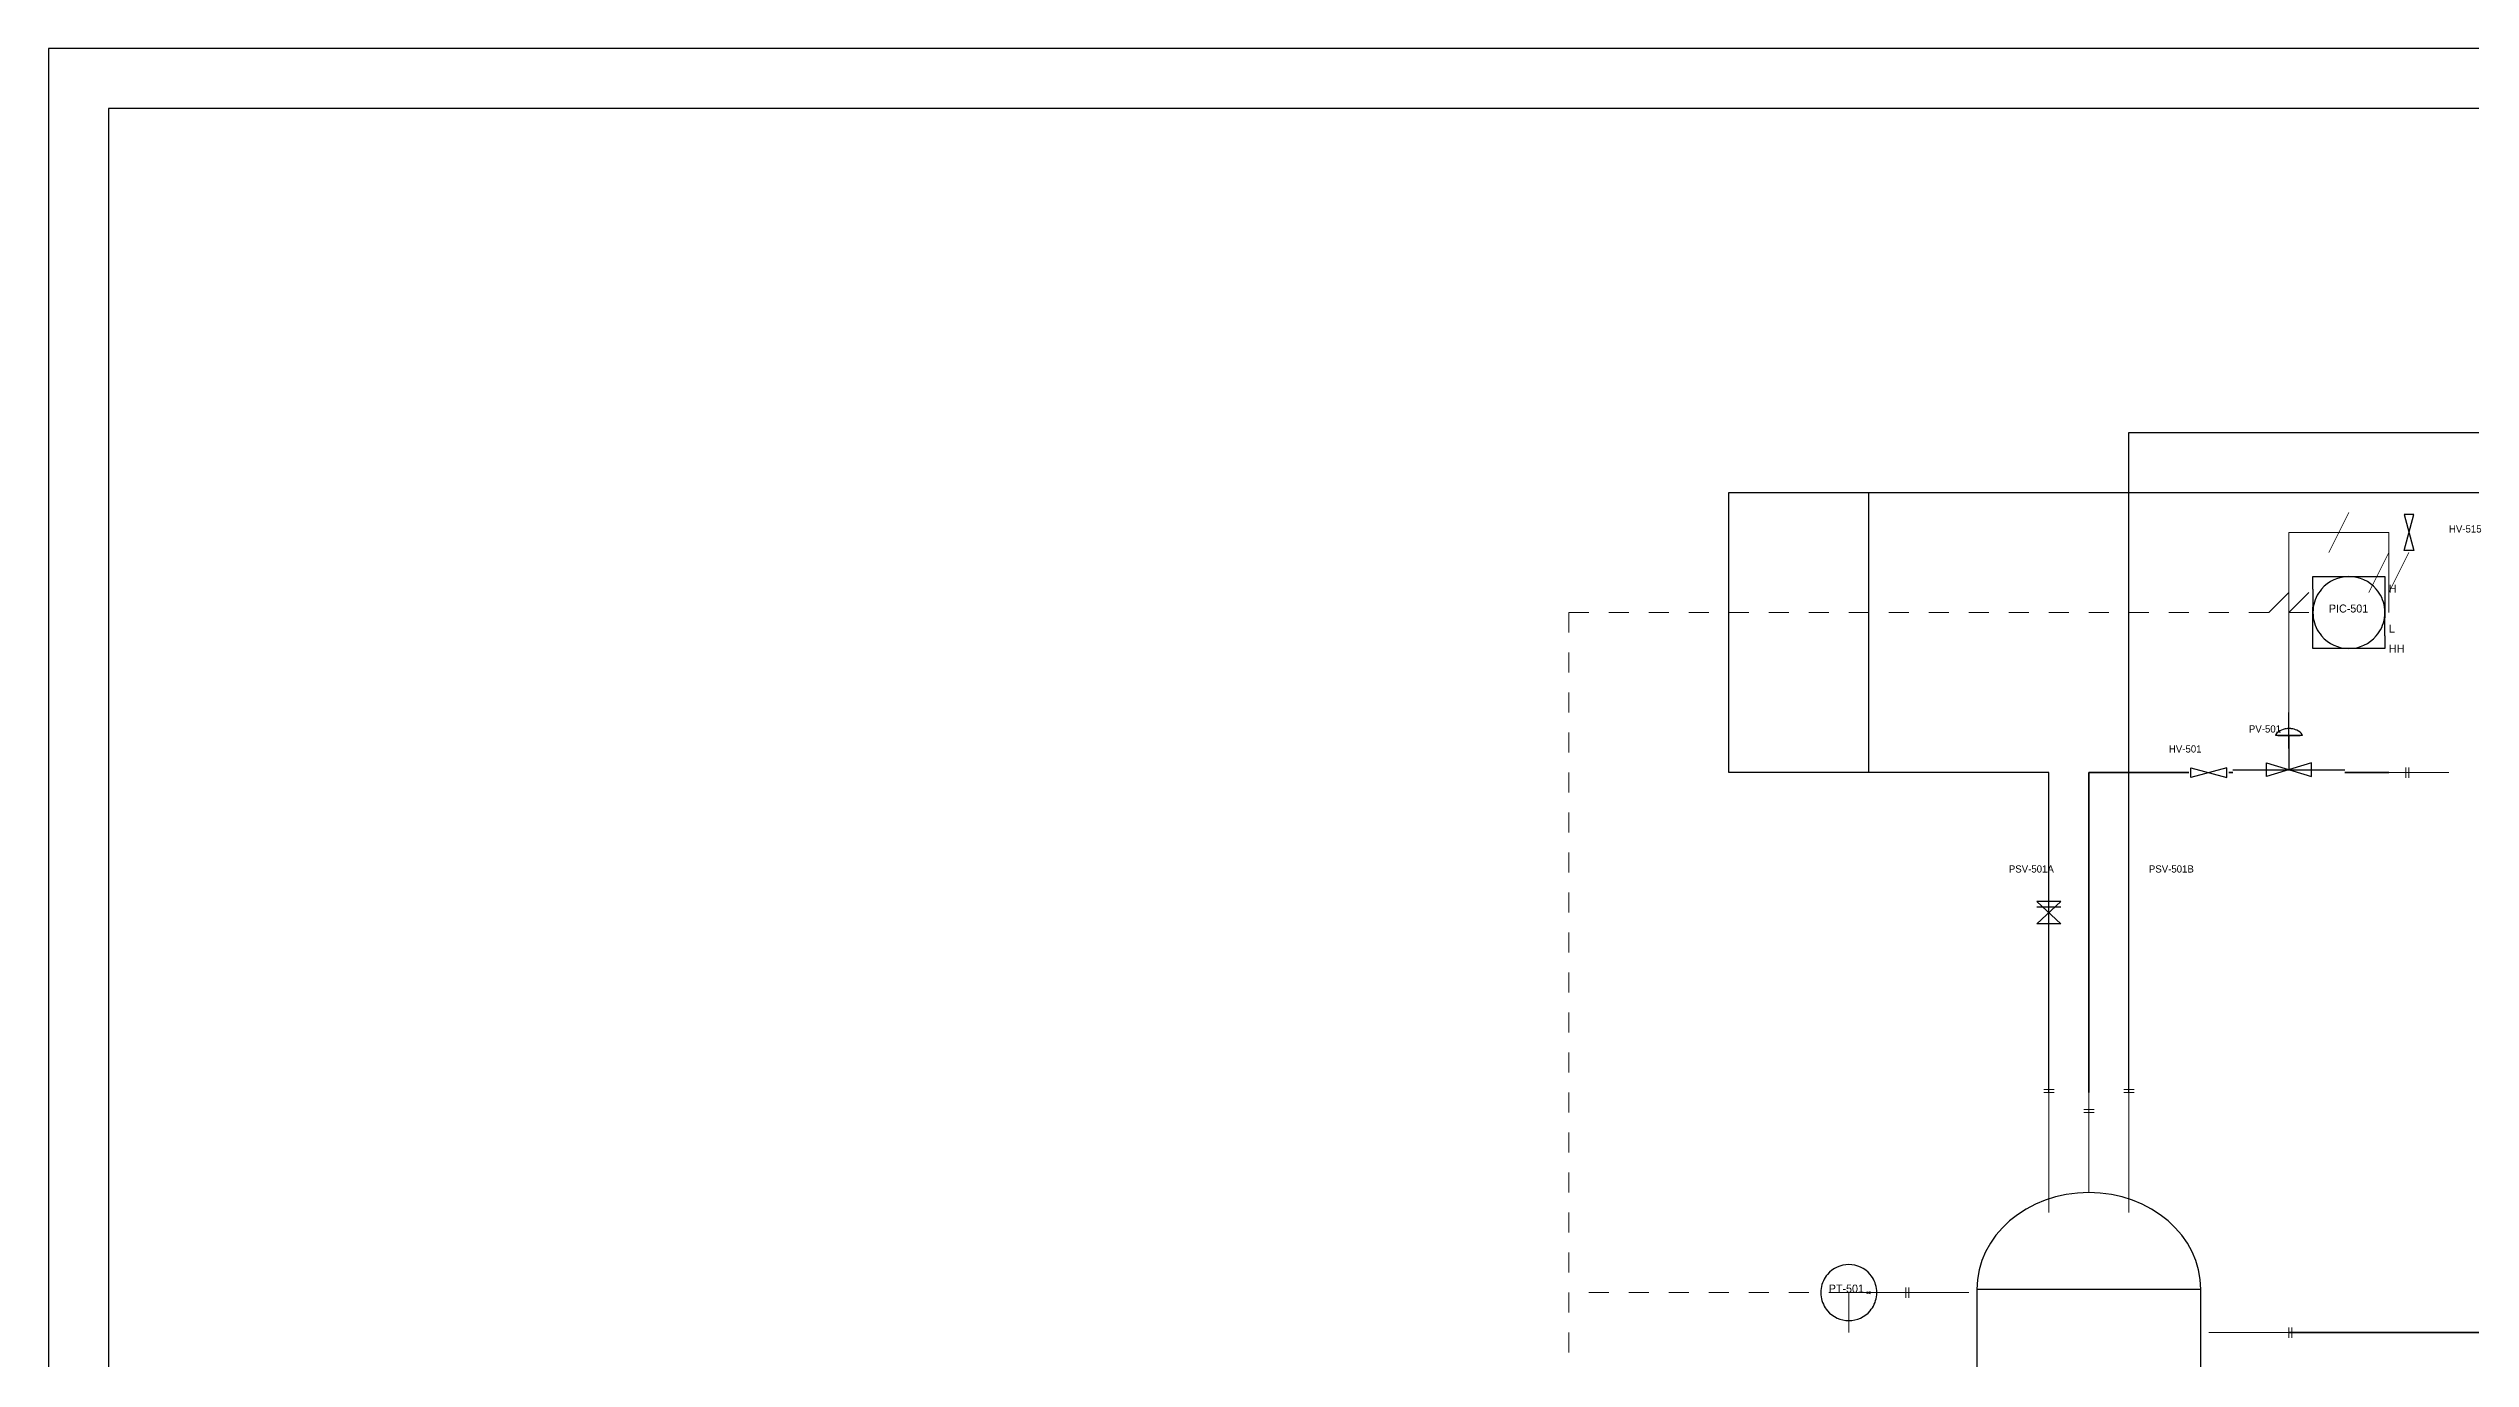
# Model space of a CAD drawing. Header units: metres. Extents: x 10 to 1179, y 10 to 831.
# Drawn here: x 10 to 615, y 504 to 831 of the extents above; entities that cross this region are included whole.
import ezdxf

# ---------------------------------------------------------------- set-up
doc = ezdxf.new("R2010")
doc.units = ezdxf.units.M
for name, color, linetype in [('BORDER', 7, 'Continuous'), ('FLARE', 7, 'Continuous'), ('IMPULSE_LINE', 8, 'Continuous'), ('INSTRUMENT', 7, 'Continuous'), ('NOZZLES', 7, 'Continuous'), ('PROCESS', 7, 'Continuous'), ('SIGNAL_ELECTRIC', 8, 'Continuous'), ('SIGNAL_PNEUMATIC', 8, 'Continuous'), ('SYMBOLS', 7, 'Continuous'), ('TEXT', 7, 'Continuous')]:
    doc.layers.add(name, color=color, linetype=linetype)

# ---------------------------------------------------------------- blocks, each defined once
blk = doc.blocks.new('YAML_PID_DEETHANIZER_COLUMN')
at = {"layer": 'EQUIP'}
blk.add_lwpolyline([(-0.5, -1.875), (0.5, -1.875), (0.5, 1.875), (-0.5, 1.875)], close=True, dxfattribs=at)
for centre, major_axis, start_param, end_param in [((0, 1.875), (-0.5, 0), 3.141593, 6.283185), ((0, -1.875), (0, -0.5), 4.712389, 7.853982)]:
    blk.add_ellipse(centre, major_axis=major_axis, ratio=1, start_param=start_param, end_param=end_param, dxfattribs=at)
blk = doc.blocks.new('YAML_PID_MANUAL_BLOCK_VALVE')
blk.add_lwpolyline([(-0.5, -0.3), (-0.5, 0.3), (0.5, -0.3), (0.5, 0.3), (-0.5, -0.3)])
blk = doc.blocks.new('YAML_PID_CONTROL_VALVE')
at = {"layer": 'DEFAULT_255_2_778'}
for p, q in [((1.59, 3.3), (-1.59, 3.3)), ((-1.32, 3.3), (1.32, 3.3)), ((0, 3.3), (0, -3.31)), ((1.59, 3.3), (1.59, 3.3)), ((2.65, -1.99), (-2.65, -4.64)), ((-2.65, -4.64), (-2.65, -1.99)), ((-2.65, -1.99), (2.65, -4.64)), ((2.65, -4.64), (2.65, -1.99)), ((-6.61, -3.31), (6.61, -3.31))]:
    blk.add_line(p, q, dxfattribs=at)
for centre, radius, start, end in [((-0.12, 3.05), 1.49, 139.274, 170.2375), ((0.08, 2.88), 1.75, 107.8085, 139.4549), ((0.03, 3.03), 1.6, 100.7622, 107.7138), ((0.01, 3.18), 1.44, 91.8616, 100.8049), ((0, 3.29), 1.33, 90.0038, 91.7662), ((0, 3.22), 1.41, 80.7831, 89.8951), ((-0.02, 3.11), 1.52, 79.284, 80.8774), ((-0.07, 2.91), 1.72, 54.0163, 78.868), ((0.03, 3), 1.59, 16.9721, 54.9197), ((0.18, 3.07), 1.43, 9.4624, 16.199)]:
    blk.add_arc(centre, radius, start, end, dxfattribs=at)
blk = doc.blocks.new('YAML_PID_RELIEF_VALVE')
at = {"layer": 'DEFAULT_255_2_778'}
for p, q in [((2.65, 1.32), (-2.65, -1.32)), ((-2.65, -1.32), (-2.65, 1.32)), ((-2.65, 1.32), (2.65, -1.32)), ((1.32, 1.32), (1.32, -1.32)), ((2.65, -1.32), (2.65, 1.32)), ((-6.61, 0), (6.61, 0))]:
    blk.add_line(p, q, dxfattribs=at)
blk = doc.blocks.new('YAML_PID_FIELD_INSTRUMENT')
for start, end in [(40.5416, 139.4584), (171.3731, 188.6269), (139.4584, 171.3731), (8.6269, 40.5416), (351.3731, 8.6269), (188.6269, 220.5416), (220.5416, 319.4584), (319.4584, 351.3731)]:
    blk.add_arc((0, 0), 0.5, start, end)
blk = doc.blocks.new('YAML_PID_DCS_CONTROLLER')
for p, q in [((-0.5, 0.325), (-0.5, 0.075)), ((0.5, 0.325), (0.5, 0.075)), ((-0.5, -0.325), (-0.5, -0.075)), ((0.5, -0.325), (0.5, -0.075))]:
    blk.add_line(p, q)
for points in [[(-0.5, 0.325), (-0.5, 0.5), (0.5, 0.5), (0.5, 0.325)], [(-0.5, -0.075), (-0.5, 0.075)], [(0.5, 0.075), (0.5, -0.075)], [(0.5, -0.325), (0.5, -0.5), (-0.5, -0.5), (-0.5, -0.325)]]:
    blk.add_lwpolyline(points)
for start, end in [(40.5416, 139.4584), (171.3731, 188.6269), (139.4584, 171.3731), (8.6269, 40.5416), (351.3731, 8.6269), (188.6269, 220.5416), (220.5416, 319.4584), (319.4584, 351.3731)]:
    blk.add_arc((0, 0), 0.5, start, end)

msp = doc.modelspace()

# ---------------------------------------------------------------- linework, layer by layer
at = {"layer": 'BORDER'}
for points in [[(10, 10), (1179, 10), (1179, 831), (10, 831), (10, 10)], [(25, 25), (1164, 25), (1164, 816), (25, 816), (25, 25)]]:
    msp.add_lwpolyline(points, dxfattribs=at)
at = {"layer": 'FLARE', "lineweight": 25}
for points in [[(530, 570), (530, 735)], [(530, 735), (600, 735)], [(600, 735), (1115, 735)], [(430, 650), (430, 720)], [(430, 720), (1115, 720)], [(465, 650), (465, 720)], [(465, 720), (1115, 720)], [(510, 650), (430, 650)], [(510, 650), (465, 650)], [(510, 622), (510, 650)], [(510, 622), (510, 650)], [(510, 570), (510, 608)], [(510, 570), (510, 608)]]:
    msp.add_lwpolyline(points, dxfattribs=at)
at = {"layer": 'IMPULSE_LINE', "lineweight": 18}
for p, q in [((470, 520), (460, 520)), ((460, 520), (460, 510))]:
    msp.add_line(p, q, dxfattribs=at)
at = {"layer": 'INSTRUMENT'}
for p, q in [((570, 656), (570, 665)), ((510, 618), (510, 630)), ((510, 618), (510, 630))]:
    msp.add_line(p, q, dxfattribs=at)
at = {"layer": 'NOZZLES', "lineweight": 13}
for p, q in [((610, 650), (595, 650)), ((599.25, 651.3), (599.25, 648.7)), ((600, 651.3), (600, 648.7)), ((511.3, 570.75), (508.7, 570.75)), ((511.3, 570), (508.7, 570)), ((510, 540), (510, 570)), ((520, 545), (520, 570)), ((531.3, 570.75), (528.7, 570.75)), ((531.3, 570), (528.7, 570)), ((530, 540), (530, 570)), ((521.3, 565.75), (518.7, 565.75)), ((521.3, 565), (518.7, 565)), ((474.25, 521.3), (474.25, 518.7)), ((475, 521.3), (475, 518.7)), ((490, 520), (470, 520)), ((550, 510), (570, 510)), ((570, 508.7), (570, 511.3)), ((570.75, 508.7), (570.75, 511.3))]:
    msp.add_line(p, q, dxfattribs=at)
at = {"layer": 'PROCESS', "lineweight": 35}
for points in [[(520, 570), (520, 650)], [(520, 650), (545, 650)], [(555, 650), (556, 650)], [(584, 650), (595, 650)], [(690, 510), (570, 510)]]:
    msp.add_lwpolyline(points, dxfattribs=at)
at = {"layer": 'SIGNAL_ELECTRIC', "lineweight": 18}
for p, q in [((390, 690), (395, 690)), ((390, 685), (390, 690)), ((400, 690), (405, 690)), ((410, 690), (415, 690)), ((420, 690), (425, 690)), ((430, 690), (435, 690)), ((440, 690), (445, 690)), ((450, 690), (455, 690)), ((460, 690), (465, 690)), ((470, 690), (475, 690)), ((480, 690), (485, 690)), ((490, 690), (495, 690)), ((500, 690), (505, 690)), ((510, 690), (515, 690)), ((520, 690), (525, 690)), ((530, 690), (535, 690)), ((540, 690), (545, 690)), ((550, 690), (555, 690)), ((560, 690), (565, 690)), ((570, 690), (575, 690)), ((390, 675), (390, 680)), ((390, 665), (390, 670)), ((390, 655), (390, 660)), ((390, 645), (390, 650)), ((390, 635), (390, 640)), ((390, 625), (390, 630)), ((390, 615), (390, 620)), ((390, 605), (390, 610)), ((390, 595), (390, 600)), ((390, 585), (390, 590)), ((390, 575), (390, 580)), ((390, 565), (390, 570)), ((390, 555), (390, 560)), ((390, 545), (390, 550)), ((390, 535), (390, 540)), ((390, 525), (390, 530)), ((390, 515), (390, 520)), ((400, 520), (395, 520)), ((410, 520), (405, 520)), ((420, 520), (415, 520)), ((430, 520), (425, 520)), ((440, 520), (435, 520)), ((450, 520), (445, 520)), ((460, 520), (455, 520)), ((470, 520), (465, 520)), ((390, 505), (390, 510))]:
    msp.add_line(p, q, dxfattribs=at)
at = {"layer": 'SIGNAL_PNEUMATIC', "lineweight": 18}
for p, q in [((580, 705), (585, 715)), ((570, 710), (570, 665)), ((570, 710), (595, 710)), ((595, 690), (595, 710)), ((590, 695), (595, 705)), ((595, 695), (600, 705)), ((565, 690), (570, 695)), ((570, 690), (575, 695))]:
    msp.add_line(p, q, dxfattribs=at)

# ---------------------------------------------------------------- block references
at = {"layer": 'SYMBOLS', "rotation": 90}
for name, p, xscale, yscale in [('YAML_PID_MANUAL_BLOCK_VALVE', (600, 710), 9, 4), ('YAML_PID_RELIEF_VALVE', (510, 615), 1.0582650500408188, 2.267745105450147), ('YAML_PID_RELIEF_VALVE', (510, 615), 1.0582650500408188, 2.267745105450147)]:
    msp.add_blockref(name, p, dxfattribs=dict(at, xscale=xscale, yscale=yscale))
at = {"layer": 'SYMBOLS'}
for name, p, xscale, yscale in [('YAML_PID_DCS_CONTROLLER', (585, 690), 18, 18), ('YAML_PID_CONTROL_VALVE', (570, 655), 2.1165301000816377, 1.294311383901137), ('YAML_PID_MANUAL_BLOCK_VALVE', (550, 650), 9, 4), ('YAML_PID_DEETHANIZER_COLUMN', (520, 430), 56, 48.421052631578945), ('YAML_PID_FIELD_INSTRUMENT', (460, 520), 14, 14), ('YAML_PID_MANUAL_BLOCK_VALVE', (465, 520), 0.75, 0.75)]:
    msp.add_blockref(name, p, dxfattribs=dict(at, xscale=xscale, yscale=yscale))

# ---------------------------------------------------------------- texts
at = {"layer": 'TEXT'}
for s, height, p in [('HV-515', 1.8, (610, 710)), ('H', 2, (595, 695)), ('PIC-501', 2, (580, 690)), ('L', 2, (595, 685)), ('HH', 2, (595, 680)), ('PV-501', 1.8, (560, 660)), ('HV-501', 1.8, (540, 655)), ('PSV-501A', 1.8, (500, 625)), ('PSV-501B', 1.8, (535, 625)), ('PT-501', 2, (455, 520))]:
    msp.add_text(s, height=height, dxfattribs=at).set_placement(p)

doc.saveas('drawing.dxf')
